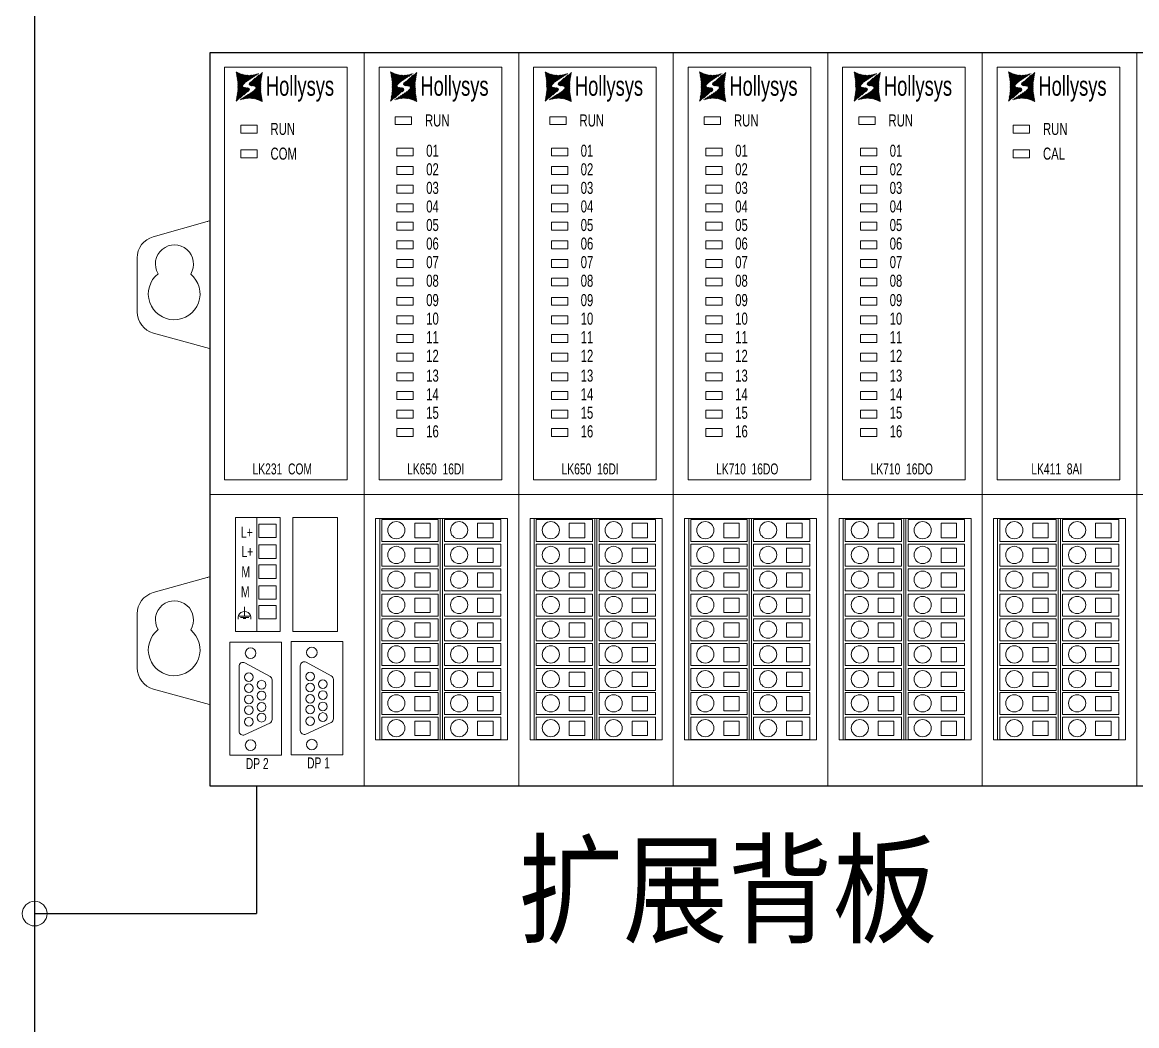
# Model space of a CAD drawing. Header units: millimetres. Extents: x 33157 to 59611, y -29750 to 1750.
# Drawn here: x 57408.5 to 57661, y 698.4 to 925.6 of the extents above; entities that cross this region are included whole.
import ezdxf

# ---------------------------------------------------------------- set-up
doc = ezdxf.new("R2010")
doc.units = ezdxf.units.MM
doc.layers.get('0').update_dxf_attribs({"lineweight": 18})
doc.layers.add('细实线', color=7, linetype='Continuous', lineweight=20)
doc.styles.add('HZ', font='arial.ttf')
doc.styles.add('STYLE1', font='')
doc.styles.get('STYLE1').set_extended_font_data('宋体')

# ---------------------------------------------------------------- blocks, each defined once
blk = doc.blocks.new('*X48')
at = {"color": 0}
for p, q in [((53697.47, 288.84), (53697.51, 288.88)), ((53697.49, 288.71), (53697.61, 288.83)), ((53697.52, 288.58), (53697.71, 288.77)), ((53697.54, 288.45), (53697.81, 288.72)), ((53697.56, 288.32), (53697.92, 288.67)), ((53697.58, 288.19), (53698.02, 288.62)), ((53697.6, 288.06), (53698.12, 288.57)), ((53697.63, 287.93), (53698.22, 288.52)), ((53697.65, 287.8), (53698.32, 288.47)), ((53697.67, 287.67), (53698.42, 288.42)), ((53697.69, 287.54), (53698.54, 288.39)), ((53697.71, 287.41), (53698.66, 288.36)), ((53697.74, 287.28), (53698.78, 288.32)), ((53697.76, 287.15), (53698.9, 288.29)), ((53697.78, 287.02), (53699.01, 288.26)), ((53697.8, 286.89), (53699.13, 288.22)), ((53697.82, 286.76), (53699.25, 288.19)), ((53697.84, 286.62), (53699.37, 288.16)), ((53697.84, 286.47), (53699.5, 288.13)), ((53697.84, 286.32), (53699.64, 288.12)), ((53697.84, 286.17), (53699.78, 288.11)), ((53697.84, 286.02), (53699.92, 288.09)), ((53697.84, 285.87), (53700.05, 288.08)), ((53697.84, 285.72), (53700.19, 288.07)), ((53697.84, 285.57), (53700.33, 288.06)), ((53697.84, 285.42), (53700.47, 288.04)), ((53697.85, 284.81), (53701.14, 288.11)), ((53697.85, 284.96), (53700.97, 288.09)), ((53697.85, 285.12), (53700.81, 288.07)), ((53697.85, 285.27), (53700.64, 288.06)), ((53699.75, 286.56), (53701.31, 288.12)), ((53700.21, 286.87), (53701.48, 288.14)), ((53700.66, 287.17), (53701.67, 288.18)), ((53701.12, 287.48), (53701.89, 288.25)), ((53701.58, 287.79), (53702.1, 288.31)), ((53702.04, 288.09), (53702.32, 288.37)), ((53702.5, 288.4), (53702.53, 288.44)), ((53697.7, 283.45), (53699.53, 285.28)), ((53697.73, 283.63), (53699.4, 285.31)), ((53697.75, 283.81), (53699.29, 285.34)), ((53697.78, 283.99), (53699.19, 285.4)), ((53697.81, 284.17), (53699.1, 285.46)), ((53697.84, 284.35), (53699.04, 285.55)), ((53697.85, 284.66), (53698.98, 285.79)), ((53697.85, 284.51), (53698.99, 285.65)), ((53697.5, 282.19), (53700.44, 285.13)), ((53697.53, 282.37), (53700.33, 285.18)), ((53697.56, 282.55), (53700.21, 285.2)), ((53697.58, 282.73), (53700.07, 285.21)), ((53697.61, 282.91), (53699.93, 285.23)), ((53697.64, 283.09), (53699.8, 285.25)), ((53697.67, 283.27), (53699.67, 285.27)), ((53698.36, 282.9), (53700.5, 285.04)), ((53699.23, 283.62), (53700.52, 284.91)), ((53700.1, 284.34), (53700.46, 284.7))]:
    blk.add_line(p, q, dxfattribs=at)
blk = doc.blocks.new('*X49')
at = {"color": 0}
for p, q in [((53700.43, 285.88), (53702.69, 288.14)), ((53700.5, 285.8), (53703.43, 288.72)), ((53700.61, 285.76), (53703.4, 288.54)), ((53700.74, 285.74), (53703.37, 288.36)), ((53700.88, 285.72), (53703.34, 288.18)), ((53701.01, 285.7), (53703.31, 288)), ((53701.15, 285.69), (53703.28, 287.82)), ((53699.81, 282.83), (53703.08, 286.1)), ((53699.98, 282.85), (53703.08, 285.95)), ((53700.15, 282.87), (53703.08, 285.8)), ((53700.32, 282.88), (53703.08, 285.65)), ((53700.41, 286.01), (53701.82, 287.42)), ((53700.44, 286.2), (53700.95, 286.7)), ((53700.48, 282.89), (53703.08, 285.5)), ((53700.62, 282.88), (53703.08, 285.35)), ((53701.28, 285.67), (53703.26, 287.64)), ((53701.42, 285.65), (53703.23, 287.46)), ((53701.54, 285.63), (53703.2, 287.28)), ((53701.66, 285.59), (53703.17, 287.1)), ((53701.75, 285.53), (53703.14, 286.92)), ((53701.83, 285.46), (53703.11, 286.74)), ((53701.9, 285.38), (53703.08, 286.56)), ((53701.94, 285.27), (53703.08, 286.4)), ((53701.95, 285.12), (53703.08, 286.25)), ((53698.64, 282.57), (53698.96, 282.89)), ((53698.86, 282.64), (53699.41, 283.19)), ((53699.07, 282.7), (53699.87, 283.5)), ((53699.29, 282.76), (53700.33, 283.81)), ((53699.47, 282.8), (53700.79, 284.11)), ((53699.64, 282.82), (53701.25, 284.42)), ((53700.75, 282.87), (53703.09, 285.2)), ((53700.89, 282.85), (53703.09, 285.05)), ((53701.03, 282.84), (53703.09, 284.9)), ((53701.17, 282.83), (53703.09, 284.74)), ((53701.31, 282.82), (53703.09, 284.59)), ((53701.45, 282.8), (53703.09, 284.44)), ((53701.58, 282.78), (53703.09, 284.29)), ((53701.69, 282.74), (53703.11, 284.16)), ((53701.81, 282.71), (53703.13, 284.03)), ((53701.93, 282.68), (53703.15, 283.9)), ((53702.05, 282.64), (53703.17, 283.77)), ((53702.17, 282.61), (53703.2, 283.64)), ((53702.29, 282.58), (53703.22, 283.51)), ((53702.4, 282.54), (53703.24, 283.38)), ((53702.52, 282.51), (53703.26, 283.25)), ((53702.62, 282.46), (53703.28, 283.12)), ((53702.72, 282.41), (53703.31, 282.99)), ((53702.82, 282.36), (53703.33, 282.86)), ((53698.43, 282.51), (53698.5, 282.58)), ((53702.93, 282.31), (53703.35, 282.73)), ((53703.03, 282.26), (53703.37, 282.6)), ((53703.13, 282.21), (53703.39, 282.47)), ((53703.23, 282.16), (53703.42, 282.34)), ((53703.33, 282.1), (53703.44, 282.21)), ((53703.43, 282.05), (53703.46, 282.08))]:
    blk.add_line(p, q, dxfattribs=at)
blk = doc.blocks.new('LK231')
at = {"layer": '细实线'}
for points in [[(53691.51, 293.13), (53691.51, 193.13), (53726.51, 193.13), (53726.51, 293.13)], [(53694.88, 289.9), (53694.88, 196.46), (53722.68, 196.46), (53722.68, 289.9)], [(53698.55, 276.78), (53698.55, 274.98), (53702.23, 274.98), (53702.23, 276.78)], [(53698.55, 271.18), (53698.55, 269.38), (53702.23, 269.38), (53702.23, 271.18)]]:
    blk.add_lwpolyline(points, close=True, dxfattribs=at)
at = {"color": 0}
for name in ['*X48', '*X49']:
    blk.add_blockref(name, (0, 0), dxfattribs=at)
at = {"color": 7, "linetype": 'Continuous', "style": 'HZ', "width": 0.67}
for s, height, p in [('Hollysys', 4.432, (53704.24, 283.44)), ('RUN', 2.737, (53705.28, 274.56)), ('COM', 2.737, (53705.28, 268.96))]:
    blk.add_text(s, height=height, dxfattribs=at).set_placement(p)
at = {"color": 7, "linetype": 'Continuous', "insert": (53701.22, 197.65), "char_height": 2.4883, "width": 19.6744, "attachment_point": 7, "style": 'HZ'}
blk.add_mtext('{\\W0.67;LK231  COM}', dxfattribs=at)
blk = doc.blocks.new('*X63')
at = {"color": 0}
for p, q in [((53844.97, 1288.84), (53845.01, 1288.88)), ((53844.99, 1288.71), (53845.11, 1288.83)), ((53845.02, 1288.58), (53845.21, 1288.77)), ((53845.04, 1288.45), (53845.31, 1288.72)), ((53845.06, 1288.32), (53845.42, 1288.67)), ((53845.08, 1288.19), (53845.52, 1288.62)), ((53845.1, 1288.06), (53845.62, 1288.57)), ((53845.13, 1287.93), (53845.72, 1288.52)), ((53845.15, 1287.8), (53845.82, 1288.47)), ((53845.17, 1287.67), (53845.92, 1288.42)), ((53845.19, 1287.54), (53846.04, 1288.39)), ((53845.21, 1287.41), (53846.16, 1288.36)), ((53845.24, 1287.28), (53846.28, 1288.32)), ((53845.26, 1287.15), (53846.4, 1288.29)), ((53845.28, 1287.02), (53846.51, 1288.26)), ((53845.3, 1286.89), (53846.63, 1288.22)), ((53845.32, 1286.76), (53846.75, 1288.19)), ((53845.34, 1286.62), (53846.87, 1288.15)), ((53845.34, 1286.47), (53847, 1288.13)), ((53845.34, 1286.32), (53847.14, 1288.12)), ((53845.34, 1286.17), (53847.28, 1288.11)), ((53845.34, 1286.02), (53847.42, 1288.09)), ((53845.34, 1285.87), (53847.55, 1288.08)), ((53845.34, 1285.72), (53847.69, 1288.07)), ((53845.34, 1285.57), (53847.83, 1288.06)), ((53845.34, 1285.42), (53847.97, 1288.04)), ((53845.35, 1284.81), (53848.64, 1288.11)), ((53845.35, 1284.96), (53848.47, 1288.09)), ((53845.35, 1285.12), (53848.31, 1288.07)), ((53845.35, 1285.27), (53848.14, 1288.06)), ((53847.25, 1286.56), (53848.81, 1288.12)), ((53847.71, 1286.87), (53848.98, 1288.14)), ((53848.16, 1287.17), (53849.17, 1288.18)), ((53848.62, 1287.48), (53849.39, 1288.25)), ((53849.08, 1287.79), (53849.6, 1288.31)), ((53849.54, 1288.09), (53849.82, 1288.37)), ((53850, 1288.4), (53850.03, 1288.44)), ((53845, 1282.19), (53847.94, 1285.13)), ((53845.03, 1282.37), (53847.83, 1285.18)), ((53845.06, 1282.55), (53847.71, 1285.2)), ((53845.08, 1282.73), (53847.57, 1285.21)), ((53845.11, 1282.91), (53847.43, 1285.23)), ((53845.14, 1283.09), (53847.3, 1285.25)), ((53845.17, 1283.27), (53847.17, 1285.27)), ((53845.2, 1283.45), (53847.03, 1285.28)), ((53845.23, 1283.63), (53846.9, 1285.31)), ((53845.25, 1283.81), (53846.79, 1285.34)), ((53845.28, 1283.99), (53846.69, 1285.4)), ((53845.31, 1284.17), (53846.6, 1285.46)), ((53845.34, 1284.35), (53846.54, 1285.55)), ((53845.35, 1284.66), (53846.48, 1285.79)), ((53845.35, 1284.51), (53846.49, 1285.65)), ((53845.86, 1282.9), (53848, 1285.04)), ((53846.73, 1283.62), (53848.02, 1284.91)), ((53847.6, 1284.34), (53847.96, 1284.7))]:
    blk.add_line(p, q, dxfattribs=at)
blk = doc.blocks.new('*X64')
at = {"color": 0}
for p, q in [((53847.93, 1285.88), (53850.19, 1288.14)), ((53848, 1285.8), (53850.93, 1288.72)), ((53848.11, 1285.76), (53850.9, 1288.54)), ((53848.24, 1285.74), (53850.87, 1288.36)), ((53848.38, 1285.72), (53850.84, 1288.18)), ((53848.51, 1285.7), (53850.81, 1288)), ((53848.65, 1285.69), (53850.78, 1287.82)), ((53848.78, 1285.67), (53850.76, 1287.64)), ((53847.31, 1282.83), (53850.58, 1286.1)), ((53847.48, 1282.85), (53850.58, 1285.95)), ((53847.65, 1282.87), (53850.58, 1285.8)), ((53847.82, 1282.88), (53850.58, 1285.65)), ((53847.91, 1286.01), (53849.32, 1287.42)), ((53847.94, 1286.2), (53848.45, 1286.7)), ((53847.98, 1282.89), (53850.58, 1285.5)), ((53848.12, 1282.88), (53850.58, 1285.35)), ((53848.25, 1282.87), (53850.59, 1285.2)), ((53848.39, 1282.85), (53850.59, 1285.05)), ((53848.92, 1285.65), (53850.73, 1287.46)), ((53849.04, 1285.63), (53850.7, 1287.28)), ((53849.16, 1285.59), (53850.67, 1287.1)), ((53849.25, 1285.53), (53850.64, 1286.92)), ((53849.33, 1285.46), (53850.61, 1286.74)), ((53849.4, 1285.38), (53850.58, 1286.56)), ((53849.44, 1285.27), (53850.58, 1286.4)), ((53849.45, 1285.12), (53850.58, 1286.25)), ((53845.93, 1282.51), (53846, 1282.58)), ((53846.14, 1282.57), (53846.46, 1282.89)), ((53846.36, 1282.64), (53846.91, 1283.19)), ((53846.57, 1282.7), (53847.37, 1283.5)), ((53846.79, 1282.76), (53847.83, 1283.81)), ((53846.97, 1282.8), (53848.29, 1284.11)), ((53847.14, 1282.82), (53848.75, 1284.42)), ((53848.53, 1282.84), (53850.59, 1284.9)), ((53848.67, 1282.83), (53850.59, 1284.74)), ((53848.81, 1282.82), (53850.59, 1284.59)), ((53848.95, 1282.8), (53850.59, 1284.44)), ((53849.08, 1282.78), (53850.59, 1284.29)), ((53849.19, 1282.74), (53850.61, 1284.16)), ((53849.31, 1282.71), (53850.63, 1284.03)), ((53849.43, 1282.68), (53850.65, 1283.9)), ((53849.55, 1282.64), (53850.67, 1283.77)), ((53849.67, 1282.61), (53850.7, 1283.64)), ((53849.79, 1282.58), (53850.72, 1283.51)), ((53849.9, 1282.54), (53850.74, 1283.38)), ((53850.02, 1282.51), (53850.76, 1283.25)), ((53850.12, 1282.46), (53850.78, 1283.12)), ((53850.22, 1282.41), (53850.81, 1282.99)), ((53850.32, 1282.36), (53850.83, 1282.86)), ((53850.43, 1282.31), (53850.85, 1282.73)), ((53850.53, 1282.26), (53850.87, 1282.6)), ((53850.63, 1282.21), (53850.89, 1282.47)), ((53850.73, 1282.16), (53850.92, 1282.34)), ((53850.83, 1282.1), (53850.94, 1282.21)), ((53850.93, 1282.05), (53850.96, 1282.08))]:
    blk.add_line(p, q, dxfattribs=at)
blk = doc.blocks.new('LK650')
at = {"layer": '细实线'}
for points in [[(53839.01, 1293.13), (53839.01, 1193.13), (53874.01, 1193.13), (53874.01, 1293.13)], [(53842.38, 1289.9), (53842.38, 1196.45), (53870.18, 1196.45), (53870.18, 1289.9)], [(53846.05, 1278.7), (53846.05, 1276.9), (53849.73, 1276.9), (53849.73, 1278.7)], [(53846.42, 1271.6), (53846.42, 1269.8), (53850.1, 1269.8), (53850.1, 1271.6)], [(53846.42, 1267.39), (53846.42, 1265.59), (53850.1, 1265.59), (53850.1, 1267.39)], [(53846.42, 1263.19), (53846.42, 1261.39), (53850.1, 1261.39), (53850.1, 1263.19)], [(53846.42, 1258.98), (53846.42, 1257.18), (53850.1, 1257.18), (53850.1, 1258.98)], [(53846.42, 1254.78), (53846.42, 1252.97), (53850.1, 1252.97), (53850.1, 1254.78)], [(53846.42, 1250.57), (53846.42, 1248.77), (53850.1, 1248.77), (53850.1, 1250.57)], [(53846.42, 1246.37), (53846.42, 1244.56), (53850.1, 1244.56), (53850.1, 1246.37)], [(53846.42, 1242.16), (53846.42, 1240.36), (53850.1, 1240.36), (53850.1, 1242.16)], [(53846.42, 1237.78), (53846.42, 1235.98), (53850.1, 1235.98), (53850.1, 1237.78)], [(53846.42, 1233.57), (53846.42, 1231.77), (53850.1, 1231.77), (53850.1, 1233.57)], [(53846.42, 1229.37), (53846.42, 1227.57), (53850.1, 1227.57), (53850.1, 1229.37)], [(53846.42, 1225.16), (53846.42, 1223.36), (53850.1, 1223.36), (53850.1, 1225.16)], [(53846.42, 1220.67), (53846.42, 1218.87), (53850.1, 1218.87), (53850.1, 1220.67)], [(53846.42, 1216.46), (53846.42, 1214.66), (53850.1, 1214.66), (53850.1, 1216.46)], [(53846.42, 1212.26), (53846.42, 1210.46), (53850.1, 1210.46), (53850.1, 1212.26)], [(53846.42, 1208.05), (53846.42, 1206.25), (53850.1, 1206.25), (53850.1, 1208.05)]]:
    blk.add_lwpolyline(points, close=True, dxfattribs=at)
at = {"color": 0}
for name in ['*X63', '*X64']:
    blk.add_blockref(name, (0, 0), dxfattribs=at)
at = {"color": 7, "linetype": 'Continuous', "style": 'HZ', "width": 0.67}
for s, height, p in [('Hollysys', 4.432, (53851.74, 1283.44)), ('RUN', 2.737, (53852.78, 1276.48)), ('01', 2.737, (53853.05, 1269.62)), ('02', 2.737, (53853.05, 1265.41)), ('03', 2.737, (53853.05, 1261.21)), ('04', 2.737, (53853.05, 1257)), ('05', 2.737, (53853.05, 1252.8)), ('06', 2.737, (53853.05, 1248.59)), ('07', 2.737, (53853.05, 1244.39)), ('08', 2.737, (53853.05, 1240.18)), ('09', 2.737, (53853.05, 1235.8)), ('10', 2.737, (53853.05, 1231.59)), ('11', 2.737, (53853.05, 1227.39)), ('12', 2.737, (53853.05, 1223.18)), ('13', 2.737, (53853.05, 1218.69)), ('14', 2.737, (53853.05, 1214.48)), ('15', 2.737, (53853.05, 1210.28)), ('16', 2.737, (53853.05, 1206.07))]:
    blk.add_text(s, height=height, dxfattribs=at).set_placement(p)
at = {"color": 7, "linetype": 'Continuous', "insert": (53848.72, 1197.65), "char_height": 2.4883, "width": 18.851, "attachment_point": 7, "style": 'HZ'}
blk.add_mtext('{\\W0.67;LK650  16DI}', dxfattribs=at)
blk = doc.blocks.new('*X33')
at = {"color": 0}
for p, q in [((53844.97, 888.84), (53845.01, 888.88)), ((53844.99, 888.71), (53845.11, 888.83)), ((53845.02, 888.58), (53845.21, 888.77)), ((53845.04, 888.45), (53845.31, 888.72)), ((53845.06, 888.32), (53845.42, 888.67)), ((53845.08, 888.19), (53845.52, 888.62)), ((53845.1, 888.06), (53845.62, 888.57)), ((53845.13, 887.93), (53845.72, 888.52)), ((53845.15, 887.8), (53845.82, 888.47)), ((53845.17, 887.67), (53845.92, 888.42)), ((53845.19, 887.54), (53846.04, 888.39)), ((53845.21, 887.41), (53846.16, 888.36)), ((53845.24, 887.28), (53846.28, 888.32)), ((53845.26, 887.15), (53846.4, 888.29)), ((53845.28, 887.02), (53846.51, 888.26)), ((53845.3, 886.89), (53846.63, 888.22)), ((53845.32, 886.76), (53846.75, 888.19)), ((53845.34, 886.62), (53846.87, 888.16)), ((53845.34, 886.47), (53847, 888.13)), ((53845.34, 886.32), (53847.14, 888.12)), ((53845.34, 886.17), (53847.28, 888.11)), ((53845.34, 886.02), (53847.42, 888.09)), ((53845.34, 885.87), (53847.55, 888.08)), ((53845.34, 885.72), (53847.69, 888.07)), ((53845.34, 885.57), (53847.83, 888.06)), ((53845.34, 885.42), (53847.97, 888.04)), ((53845.35, 884.81), (53848.64, 888.11)), ((53845.35, 884.96), (53848.47, 888.09)), ((53845.35, 885.12), (53848.31, 888.07)), ((53845.35, 885.27), (53848.14, 888.06)), ((53847.25, 886.56), (53848.81, 888.12)), ((53847.71, 886.87), (53848.98, 888.14)), ((53848.16, 887.17), (53849.17, 888.18)), ((53848.62, 887.48), (53849.39, 888.25)), ((53849.08, 887.79), (53849.6, 888.31)), ((53849.54, 888.09), (53849.82, 888.37)), ((53850, 888.4), (53850.03, 888.44)), ((53845, 882.19), (53847.94, 885.13)), ((53845.03, 882.37), (53847.83, 885.18)), ((53845.06, 882.55), (53847.71, 885.2)), ((53845.08, 882.73), (53847.57, 885.21)), ((53845.11, 882.91), (53847.43, 885.23)), ((53845.14, 883.09), (53847.3, 885.25)), ((53845.17, 883.27), (53847.17, 885.27)), ((53845.2, 883.45), (53847.03, 885.28)), ((53845.23, 883.63), (53846.9, 885.31)), ((53845.25, 883.81), (53846.79, 885.34)), ((53845.28, 883.99), (53846.69, 885.4)), ((53845.31, 884.17), (53846.6, 885.46)), ((53845.34, 884.35), (53846.54, 885.55)), ((53845.35, 884.66), (53846.48, 885.79)), ((53845.35, 884.51), (53846.49, 885.65)), ((53845.86, 882.9), (53848, 885.04)), ((53846.73, 883.62), (53848.02, 884.91)), ((53847.6, 884.34), (53847.96, 884.7))]:
    blk.add_line(p, q, dxfattribs=at)
blk = doc.blocks.new('*X34')
at = {"color": 0}
for p, q in [((53848, 885.8), (53850.93, 888.72)), ((53847.91, 886.01), (53849.32, 887.42)), ((53847.93, 885.88), (53850.19, 888.14)), ((53847.94, 886.2), (53848.45, 886.7)), ((53848.11, 885.76), (53850.9, 888.54)), ((53848.24, 885.74), (53850.87, 888.36)), ((53848.38, 885.72), (53850.84, 888.18)), ((53848.51, 885.7), (53850.81, 888)), ((53848.65, 885.69), (53850.78, 887.82)), ((53848.78, 885.67), (53850.76, 887.64)), ((53848.92, 885.65), (53850.73, 887.46)), ((53849.04, 885.63), (53850.7, 887.28)), ((53849.16, 885.59), (53850.67, 887.1)), ((53849.25, 885.53), (53850.64, 886.92)), ((53849.33, 885.46), (53850.61, 886.74)), ((53849.4, 885.38), (53850.58, 886.56)), ((53849.44, 885.27), (53850.58, 886.4)), ((53849.45, 885.12), (53850.58, 886.25)), ((53846.79, 882.76), (53847.83, 883.81)), ((53846.97, 882.8), (53848.29, 884.11)), ((53847.14, 882.82), (53848.75, 884.42)), ((53847.31, 882.83), (53850.58, 886.1)), ((53847.48, 882.85), (53850.58, 885.95)), ((53847.65, 882.87), (53850.58, 885.8)), ((53847.82, 882.88), (53850.58, 885.65)), ((53847.98, 882.89), (53850.58, 885.5)), ((53848.12, 882.88), (53850.58, 885.35)), ((53848.25, 882.87), (53850.59, 885.2)), ((53848.39, 882.85), (53850.59, 885.05)), ((53848.53, 882.84), (53850.59, 884.9)), ((53848.67, 882.83), (53850.59, 884.74)), ((53848.81, 882.82), (53850.59, 884.59)), ((53848.95, 882.8), (53850.59, 884.44)), ((53849.08, 882.78), (53850.59, 884.29)), ((53849.19, 882.74), (53850.61, 884.16)), ((53849.31, 882.71), (53850.63, 884.03)), ((53849.43, 882.68), (53850.65, 883.9)), ((53849.55, 882.64), (53850.67, 883.77)), ((53849.67, 882.61), (53850.7, 883.64)), ((53845.93, 882.51), (53846, 882.58)), ((53846.14, 882.57), (53846.46, 882.89)), ((53846.36, 882.64), (53846.91, 883.19)), ((53846.57, 882.7), (53847.37, 883.5)), ((53849.79, 882.58), (53850.72, 883.51)), ((53849.9, 882.54), (53850.74, 883.38)), ((53850.02, 882.51), (53850.76, 883.25)), ((53850.12, 882.46), (53850.78, 883.12)), ((53850.22, 882.41), (53850.81, 882.99)), ((53850.32, 882.36), (53850.83, 882.86)), ((53850.43, 882.31), (53850.85, 882.73)), ((53850.53, 882.26), (53850.87, 882.6)), ((53850.63, 882.21), (53850.89, 882.47)), ((53850.73, 882.16), (53850.92, 882.34)), ((53850.83, 882.1), (53850.94, 882.21)), ((53850.93, 882.05), (53850.96, 882.08))]:
    blk.add_line(p, q, dxfattribs=at)
blk = doc.blocks.new('LK411')
at = {"layer": '细实线'}
for points in [[(53839.01, 893.13), (53839.01, 793.13), (53874.01, 793.13), (53874.01, 893.13)], [(53842.38, 889.9), (53842.38, 796.45), (53870.18, 796.45), (53870.18, 889.9)], [(53846.05, 876.78), (53846.05, 874.98), (53849.73, 874.98), (53849.73, 876.78)], [(53846.05, 871.18), (53846.05, 869.38), (53849.73, 869.38), (53849.73, 871.18)]]:
    blk.add_lwpolyline(points, close=True, dxfattribs=at)
at = {"color": 0}
for name in ['*X33', '*X34']:
    blk.add_blockref(name, (0, 0), dxfattribs=at)
at = {"color": 7, "linetype": 'Continuous', "style": 'HZ', "width": 0.67}
for s, height, p in [('Hollysys', 4.432, (53851.74, 883.44)), ('RUN', 2.737, (53852.78, 874.55)), ('CAL', 2.737, (53852.78, 868.96))]:
    blk.add_text(s, height=height, dxfattribs=at).set_placement(p)
at = {"color": 7, "linetype": 'Continuous', "insert": (53850.14, 797.65), "char_height": 2.4883, "width": 16.72, "attachment_point": 7, "style": 'HZ'}
blk.add_mtext('{\\W0.67;LK411  8AI}', dxfattribs=at)
blk = doc.blocks.new('*X24')
at = {"color": 0}
for p, q in [((53700.43, 1085.88), (53702.69, 1088.14)), ((53700.5, 1085.8), (53703.43, 1088.72)), ((53700.61, 1085.76), (53703.4, 1088.54)), ((53700.74, 1085.74), (53703.37, 1088.36)), ((53700.88, 1085.72), (53703.34, 1088.18)), ((53699.81, 1082.83), (53703.08, 1086.1)), ((53699.98, 1082.85), (53703.08, 1085.95)), ((53700.15, 1082.87), (53703.08, 1085.8)), ((53700.32, 1082.88), (53703.08, 1085.65)), ((53700.41, 1086.01), (53701.82, 1087.42)), ((53700.44, 1086.2), (53700.95, 1086.7)), ((53701.01, 1085.7), (53703.31, 1088)), ((53701.15, 1085.69), (53703.28, 1087.82)), ((53701.28, 1085.67), (53703.26, 1087.64)), ((53701.42, 1085.65), (53703.23, 1087.46)), ((53701.54, 1085.63), (53703.2, 1087.28)), ((53701.66, 1085.59), (53703.17, 1087.1)), ((53701.75, 1085.53), (53703.14, 1086.92)), ((53701.83, 1085.46), (53703.11, 1086.74)), ((53701.9, 1085.38), (53703.08, 1086.56)), ((53701.94, 1085.27), (53703.08, 1086.4)), ((53701.95, 1085.12), (53703.08, 1086.25)), ((53698.86, 1082.64), (53699.41, 1083.19)), ((53699.07, 1082.7), (53699.87, 1083.5)), ((53699.29, 1082.76), (53700.33, 1083.81)), ((53699.47, 1082.8), (53700.79, 1084.11)), ((53699.64, 1082.82), (53701.25, 1084.42)), ((53700.48, 1082.89), (53703.08, 1085.5)), ((53700.62, 1082.88), (53703.08, 1085.35)), ((53700.75, 1082.87), (53703.09, 1085.2)), ((53700.89, 1082.85), (53703.09, 1085.05)), ((53701.03, 1082.84), (53703.09, 1084.9)), ((53701.17, 1082.83), (53703.09, 1084.74)), ((53701.31, 1082.82), (53703.09, 1084.59)), ((53701.45, 1082.8), (53703.09, 1084.44)), ((53701.58, 1082.78), (53703.09, 1084.29)), ((53701.69, 1082.74), (53703.11, 1084.16)), ((53701.81, 1082.71), (53703.13, 1084.03)), ((53701.93, 1082.68), (53703.15, 1083.9)), ((53702.05, 1082.64), (53703.17, 1083.77)), ((53702.17, 1082.61), (53703.2, 1083.64)), ((53702.29, 1082.58), (53703.22, 1083.51)), ((53702.4, 1082.54), (53703.24, 1083.38)), ((53702.52, 1082.51), (53703.26, 1083.25)), ((53702.62, 1082.46), (53703.28, 1083.12)), ((53698.43, 1082.51), (53698.5, 1082.58)), ((53698.64, 1082.57), (53698.96, 1082.89)), ((53702.72, 1082.41), (53703.31, 1082.99)), ((53702.82, 1082.36), (53703.33, 1082.86)), ((53702.93, 1082.31), (53703.35, 1082.73)), ((53703.03, 1082.26), (53703.37, 1082.6)), ((53703.13, 1082.21), (53703.39, 1082.47)), ((53703.23, 1082.16), (53703.42, 1082.34)), ((53703.33, 1082.1), (53703.44, 1082.21)), ((53703.43, 1082.05), (53703.46, 1082.08))]:
    blk.add_line(p, q, dxfattribs=at)
blk = doc.blocks.new('*X25')
at = {"color": 0}
for p, q in [((53697.47, 1088.84), (53697.51, 1088.88)), ((53697.49, 1088.71), (53697.61, 1088.83)), ((53697.52, 1088.58), (53697.71, 1088.77)), ((53697.54, 1088.45), (53697.81, 1088.72)), ((53697.56, 1088.32), (53697.92, 1088.67)), ((53697.58, 1088.19), (53698.02, 1088.62)), ((53697.6, 1088.06), (53698.12, 1088.57)), ((53697.63, 1087.93), (53698.22, 1088.52)), ((53697.65, 1087.8), (53698.32, 1088.47)), ((53697.67, 1087.67), (53698.42, 1088.42)), ((53697.69, 1087.54), (53698.54, 1088.39)), ((53697.71, 1087.41), (53698.66, 1088.36)), ((53697.74, 1087.28), (53698.78, 1088.32)), ((53697.76, 1087.15), (53698.9, 1088.29)), ((53697.78, 1087.02), (53699.01, 1088.26)), ((53697.8, 1086.89), (53699.13, 1088.22)), ((53697.82, 1086.76), (53699.25, 1088.19)), ((53697.84, 1086.62), (53699.37, 1088.15)), ((53697.84, 1086.47), (53699.5, 1088.13)), ((53697.84, 1086.32), (53699.64, 1088.12)), ((53699.75, 1086.56), (53701.31, 1088.12)), ((53700.21, 1086.87), (53701.48, 1088.14)), ((53700.66, 1087.17), (53701.67, 1088.18)), ((53701.12, 1087.48), (53701.89, 1088.25)), ((53701.58, 1087.79), (53702.1, 1088.31)), ((53702.04, 1088.09), (53702.32, 1088.37)), ((53702.5, 1088.4), (53702.53, 1088.44)), ((53697.84, 1086.17), (53699.78, 1088.11)), ((53697.84, 1086.02), (53699.92, 1088.09)), ((53697.84, 1085.87), (53700.05, 1088.08)), ((53697.84, 1085.72), (53700.19, 1088.07)), ((53697.84, 1085.57), (53700.33, 1088.06)), ((53697.84, 1085.42), (53700.47, 1088.04)), ((53697.85, 1084.81), (53701.14, 1088.11)), ((53697.85, 1084.96), (53700.97, 1088.09)), ((53697.85, 1085.12), (53700.81, 1088.07)), ((53697.85, 1085.27), (53700.64, 1088.06)), ((53697.85, 1084.66), (53698.98, 1085.79)), ((53697.85, 1084.51), (53698.99, 1085.65)), ((53697.5, 1082.19), (53700.44, 1085.13)), ((53697.53, 1082.37), (53700.33, 1085.18)), ((53697.56, 1082.55), (53700.21, 1085.2)), ((53697.58, 1082.73), (53700.07, 1085.21)), ((53697.61, 1082.91), (53699.93, 1085.23)), ((53697.64, 1083.09), (53699.8, 1085.25)), ((53697.67, 1083.27), (53699.67, 1085.27)), ((53697.7, 1083.45), (53699.53, 1085.28)), ((53697.73, 1083.63), (53699.4, 1085.31)), ((53697.75, 1083.81), (53699.29, 1085.34)), ((53697.78, 1083.99), (53699.19, 1085.4)), ((53697.81, 1084.17), (53699.1, 1085.46)), ((53697.84, 1084.35), (53699.04, 1085.55)), ((53698.36, 1082.9), (53700.5, 1085.04)), ((53699.23, 1083.62), (53700.52, 1084.91)), ((53700.1, 1084.34), (53700.46, 1084.7))]:
    blk.add_line(p, q, dxfattribs=at)
blk = doc.blocks.new('lk710')
at = {"layer": '细实线'}
for points in [[(53691.51, 1093.13), (53691.51, 993.13), (53726.51, 993.13), (53726.51, 1093.13)], [(53694.88, 1089.9), (53694.88, 996.45), (53722.68, 996.45), (53722.68, 1089.9)], [(53698.55, 1078.7), (53698.55, 1076.9), (53702.23, 1076.9), (53702.23, 1078.7)], [(53698.92, 1071.6), (53698.92, 1069.8), (53702.6, 1069.8), (53702.6, 1071.6)], [(53698.92, 1067.39), (53698.92, 1065.59), (53702.6, 1065.59), (53702.6, 1067.39)], [(53698.92, 1063.19), (53698.92, 1061.39), (53702.6, 1061.39), (53702.6, 1063.19)], [(53698.92, 1058.98), (53698.92, 1057.18), (53702.6, 1057.18), (53702.6, 1058.98)], [(53698.92, 1054.78), (53698.92, 1052.97), (53702.6, 1052.97), (53702.6, 1054.78)], [(53698.92, 1050.57), (53698.92, 1048.77), (53702.6, 1048.77), (53702.6, 1050.57)], [(53698.92, 1046.37), (53698.92, 1044.56), (53702.6, 1044.56), (53702.6, 1046.37)], [(53698.92, 1042.16), (53698.92, 1040.36), (53702.6, 1040.36), (53702.6, 1042.16)], [(53698.92, 1037.78), (53698.92, 1035.98), (53702.6, 1035.98), (53702.6, 1037.78)], [(53698.92, 1033.57), (53698.92, 1031.77), (53702.6, 1031.77), (53702.6, 1033.57)], [(53698.92, 1029.37), (53698.92, 1027.57), (53702.6, 1027.57), (53702.6, 1029.37)], [(53698.92, 1025.16), (53698.92, 1023.36), (53702.6, 1023.36), (53702.6, 1025.16)], [(53698.92, 1020.67), (53698.92, 1018.87), (53702.6, 1018.87), (53702.6, 1020.67)], [(53698.92, 1016.46), (53698.92, 1014.66), (53702.6, 1014.66), (53702.6, 1016.46)], [(53698.92, 1012.26), (53698.92, 1010.46), (53702.6, 1010.46), (53702.6, 1012.26)], [(53698.92, 1008.05), (53698.92, 1006.25), (53702.6, 1006.25), (53702.6, 1008.05)]]:
    blk.add_lwpolyline(points, close=True, dxfattribs=at)
at = {"color": 0}
for name in ['*X25', '*X24']:
    blk.add_blockref(name, (0, 0), dxfattribs=at)
at = {"color": 7, "linetype": 'Continuous', "style": 'HZ', "width": 0.67}
for s, height, p in [('Hollysys', 4.432, (53704.24, 1083.44)), ('RUN', 2.737, (53705.28, 1076.48)), ('01', 2.737, (53705.55, 1069.62)), ('02', 2.737, (53705.55, 1065.41)), ('03', 2.737, (53705.55, 1061.21)), ('04', 2.737, (53705.55, 1057)), ('05', 2.737, (53705.55, 1052.8)), ('06', 2.737, (53705.55, 1048.59)), ('07', 2.737, (53705.55, 1044.39)), ('08', 2.737, (53705.55, 1040.18)), ('09', 2.737, (53705.55, 1035.8)), ('10', 2.737, (53705.55, 1031.59)), ('11', 2.737, (53705.55, 1027.39)), ('12', 2.737, (53705.55, 1023.18)), ('13', 2.737, (53705.55, 1018.69)), ('14', 2.737, (53705.55, 1014.48)), ('15', 2.737, (53705.55, 1010.28)), ('16', 2.737, (53705.55, 1006.07))]:
    blk.add_text(s, height=height, dxfattribs=at).set_placement(p)
at = {"color": 7, "linetype": 'Continuous', "insert": (53701.22, 997.65), "char_height": 2.4883, "width": 20.7552, "attachment_point": 7, "style": 'HZ'}
blk.add_mtext('{\\W0.67;LK710  16DO}', dxfattribs=at)

msp = doc.modelspace()

# ---------------------------------------------------------------- linework, layer by layer
for p, q in [((57485.97, 918.64), (57485.97, 752.64)), ((57520.97, 918.64), (57520.97, 752.64)), ((57555.97, 918.64), (57555.97, 752.64)), ((57555.97, 918.64), (57555.97, 752.64)), ((57555.97, 918.64), (57555.97, 752.64)), ((57590.97, 918.64), (57590.97, 752.64)), ((57625.97, 918.64), (57625.97, 752.64)), ((57625.97, 918.64), (57625.97, 752.64)), ((57660.97, 918.64), (57660.97, 752.64)), ((57438.18, 877.03), (57450.92, 880.61)), ((57450.53, 880.46), (57450.37, 880.46)), ((57434.53, 872.21), (57434.53, 860.01)), ((57438.22, 855.19), (57450.92, 851.72)), ((57450.97, 818.64), (57835.97, 818.64)), ((57461.61, 813.43), (57461.61, 787.62)), ((57489.47, 813.23), (57489.47, 763.09)), ((57489.47, 813.23), (57503.21, 813.23)), ((57503.21, 813.23), (57516.96, 813.23)), ((57503.21, 813.23), (57503.21, 763.09)), ((57503.7, 813.23), (57503.7, 763.09)), ((57524.47, 813.23), (57538.21, 813.23)), ((57524.47, 813.23), (57524.47, 763.09)), ((57538.21, 813.23), (57538.21, 763.09)), ((57538.21, 813.23), (57551.96, 813.23)), ((57538.7, 813.23), (57538.7, 763.09)), ((57559.47, 813.23), (57573.21, 813.23)), ((57559.47, 813.23), (57559.47, 763.09)), ((57573.21, 813.23), (57573.21, 763.09)), ((57573.21, 813.23), (57586.96, 813.23)), ((57573.7, 813.23), (57573.7, 763.09)), ((57594.47, 813.23), (57594.47, 763.09)), ((57594.47, 813.23), (57608.21, 813.23)), ((57608.21, 813.23), (57621.96, 813.23)), ((57608.21, 813.23), (57608.21, 763.09)), ((57608.7, 813.23), (57608.7, 763.09)), ((57629.47, 813.23), (57629.47, 763.09)), ((57629.47, 813.23), (57643.21, 813.23)), ((57643.21, 813.23), (57656.96, 813.23)), ((57643.21, 813.23), (57643.21, 763.09)), ((57643.7, 813.23), (57643.7, 763.09)), ((57438.18, 796.42), (57450.92, 800.01)), ((57450.53, 799.86), (57450.37, 799.86)), ((57458.85, 791.12), (57458.85, 793.18)), ((57434.53, 791.61), (57434.53, 779.41)), ((57457.67, 791.12), (57460.05, 791.12)), ((57457.94, 790.82), (57459.86, 790.82)), ((57458.54, 790.54), (57459.18, 790.54)), ((57458.93, 780.53), (57464.63, 777.44)), ((57472.82, 780.66), (57478.51, 777.57)), ((57457.61, 779.74), (57457.61, 765.06)), ((57471.49, 779.87), (57471.49, 765.19)), ((57465.09, 767.7), (57465.09, 776.65)), ((57478.98, 767.84), (57478.98, 776.78)), ((57438.22, 774.59), (57450.92, 771.12)), ((57458.88, 764.24), (57464.58, 766.89)), ((57472.77, 764.38), (57478.46, 767.03)), ((57450.97, 752.64), (57488.97, 752.64))]:
    msp.add_line(p, q)
at = {"lineweight": 30}
msp.add_lwpolyline([(57835.97, 918.64), (57450.97, 918.64), (57450.97, 752.64), (57835.97, 752.64)], dxfattribs=at)
for points in [[(57456.84, 813.43), (57456.84, 787.62), (57466.91, 787.62), (57466.91, 813.43)], [(57469.82, 813.43), (57469.82, 787.62), (57479.88, 787.62), (57479.88, 813.43)], [(57488.56, 813.23), (57488.56, 763.09), (57518.44, 763.09), (57518.44, 813.23)], [(57489.95, 813.02), (57489.95, 808.02), (57502.7, 808.02), (57502.7, 813.02)], [(57504.18, 813.02), (57504.18, 808.02), (57516.93, 808.02), (57516.93, 813.02)], [(57523.56, 813.23), (57523.56, 763.09), (57553.44, 763.09), (57553.44, 813.23)], [(57524.95, 813.02), (57524.95, 808.02), (57537.7, 808.02), (57537.7, 813.02)], [(57539.18, 813.02), (57539.18, 808.02), (57551.93, 808.02), (57551.93, 813.02)], [(57558.56, 813.23), (57558.56, 763.09), (57588.44, 763.09), (57588.44, 813.23)], [(57559.95, 813.02), (57559.95, 808.02), (57572.7, 808.02), (57572.7, 813.02)], [(57574.18, 813.02), (57574.18, 808.02), (57586.93, 808.02), (57586.93, 813.02)], [(57593.56, 813.23), (57593.56, 763.09), (57623.44, 763.09), (57623.44, 813.23)], [(57594.95, 813.02), (57594.95, 808.02), (57607.7, 808.02), (57607.7, 813.02)], [(57609.18, 813.02), (57609.18, 808.02), (57621.93, 808.02), (57621.93, 813.02)], [(57628.56, 813.23), (57628.56, 763.09), (57658.44, 763.09), (57658.44, 813.23)], [(57629.95, 813.02), (57629.95, 808.02), (57642.7, 808.02), (57642.7, 813.02)], [(57644.18, 813.02), (57644.18, 808.02), (57656.93, 808.02), (57656.93, 813.02)], [(57462.12, 811.96), (57462.12, 808.88), (57466.05, 808.88), (57466.05, 811.96)], [(57497.43, 812.12), (57497.43, 808.87), (57500.94, 808.87), (57500.94, 812.12)], [(57511.66, 812.12), (57511.66, 808.87), (57515.17, 808.87), (57515.17, 812.12)], [(57532.43, 812.12), (57532.43, 808.87), (57535.94, 808.87), (57535.94, 812.12)], [(57546.66, 812.12), (57546.66, 808.87), (57550.17, 808.87), (57550.17, 812.12)], [(57567.43, 812.12), (57567.43, 808.87), (57570.94, 808.87), (57570.94, 812.12)], [(57581.66, 812.12), (57581.66, 808.87), (57585.17, 808.87), (57585.17, 812.12)], [(57602.43, 812.12), (57602.43, 808.87), (57605.94, 808.87), (57605.94, 812.12)], [(57616.66, 812.12), (57616.66, 808.87), (57620.17, 808.87), (57620.17, 812.12)], [(57637.43, 812.12), (57637.43, 808.87), (57640.94, 808.87), (57640.94, 812.12)], [(57651.66, 812.12), (57651.66, 808.87), (57655.17, 808.87), (57655.17, 812.12)], [(57462.12, 807.22), (57462.12, 804.14), (57466.05, 804.14), (57466.05, 807.22)], [(57489.95, 807.42), (57489.95, 802.42), (57502.7, 802.42), (57502.7, 807.42)], [(57497.43, 806.52), (57497.43, 803.27), (57500.94, 803.27), (57500.94, 806.52)], [(57504.18, 807.42), (57504.18, 802.42), (57516.93, 802.42), (57516.93, 807.42)], [(57511.66, 806.52), (57511.66, 803.27), (57515.17, 803.27), (57515.17, 806.52)], [(57524.95, 807.42), (57524.95, 802.42), (57537.7, 802.42), (57537.7, 807.42)], [(57532.43, 806.52), (57532.43, 803.27), (57535.94, 803.27), (57535.94, 806.52)], [(57539.18, 807.42), (57539.18, 802.42), (57551.93, 802.42), (57551.93, 807.42)], [(57546.66, 806.52), (57546.66, 803.27), (57550.17, 803.27), (57550.17, 806.52)], [(57559.95, 807.42), (57559.95, 802.42), (57572.7, 802.42), (57572.7, 807.42)], [(57567.43, 806.52), (57567.43, 803.27), (57570.94, 803.27), (57570.94, 806.52)], [(57574.18, 807.42), (57574.18, 802.42), (57586.93, 802.42), (57586.93, 807.42)], [(57581.66, 806.52), (57581.66, 803.27), (57585.17, 803.27), (57585.17, 806.52)], [(57594.95, 807.42), (57594.95, 802.42), (57607.7, 802.42), (57607.7, 807.42)], [(57602.43, 806.52), (57602.43, 803.27), (57605.94, 803.27), (57605.94, 806.52)], [(57609.18, 807.42), (57609.18, 802.42), (57621.93, 802.42), (57621.93, 807.42)], [(57616.66, 806.52), (57616.66, 803.27), (57620.17, 803.27), (57620.17, 806.52)], [(57629.95, 807.42), (57629.95, 802.42), (57642.7, 802.42), (57642.7, 807.42)], [(57637.43, 806.52), (57637.43, 803.27), (57640.94, 803.27), (57640.94, 806.52)], [(57644.18, 807.42), (57644.18, 802.42), (57656.93, 802.42), (57656.93, 807.42)], [(57651.66, 806.52), (57651.66, 803.27), (57655.17, 803.27), (57655.17, 806.52)], [(57462.12, 802.73), (57462.12, 799.65), (57466.05, 799.65), (57466.05, 802.73)], [(57489.95, 801.82), (57489.95, 796.82), (57502.7, 796.82), (57502.7, 801.82)], [(57497.43, 800.93), (57497.43, 797.67), (57500.94, 797.67), (57500.94, 800.93)], [(57504.18, 801.82), (57504.18, 796.82), (57516.93, 796.82), (57516.93, 801.82)], [(57511.66, 800.93), (57511.66, 797.67), (57515.17, 797.67), (57515.17, 800.93)], [(57524.95, 801.82), (57524.95, 796.82), (57537.7, 796.82), (57537.7, 801.82)], [(57532.43, 800.93), (57532.43, 797.67), (57535.94, 797.67), (57535.94, 800.93)], [(57539.18, 801.82), (57539.18, 796.82), (57551.93, 796.82), (57551.93, 801.82)], [(57546.66, 800.93), (57546.66, 797.67), (57550.17, 797.67), (57550.17, 800.93)], [(57559.95, 801.82), (57559.95, 796.82), (57572.7, 796.82), (57572.7, 801.82)], [(57567.43, 800.93), (57567.43, 797.67), (57570.94, 797.67), (57570.94, 800.93)], [(57574.18, 801.82), (57574.18, 796.82), (57586.93, 796.82), (57586.93, 801.82)], [(57581.66, 800.93), (57581.66, 797.67), (57585.17, 797.67), (57585.17, 800.93)], [(57594.95, 801.82), (57594.95, 796.82), (57607.7, 796.82), (57607.7, 801.82)], [(57602.43, 800.93), (57602.43, 797.67), (57605.94, 797.67), (57605.94, 800.93)], [(57609.18, 801.82), (57609.18, 796.82), (57621.93, 796.82), (57621.93, 801.82)], [(57616.66, 800.93), (57616.66, 797.67), (57620.17, 797.67), (57620.17, 800.93)], [(57629.95, 801.82), (57629.95, 796.82), (57642.7, 796.82), (57642.7, 801.82)], [(57637.43, 800.93), (57637.43, 797.67), (57640.94, 797.67), (57640.94, 800.93)], [(57644.18, 801.82), (57644.18, 796.82), (57656.93, 796.82), (57656.93, 801.82)], [(57651.66, 800.93), (57651.66, 797.67), (57655.17, 797.67), (57655.17, 800.93)], [(57462.12, 797.99), (57462.12, 794.91), (57466.05, 794.91), (57466.05, 797.99)], [(57489.95, 796.09), (57489.95, 791.09), (57502.7, 791.09), (57502.7, 796.09)], [(57504.18, 796.09), (57504.18, 791.09), (57516.93, 791.09), (57516.93, 796.09)], [(57524.95, 796.09), (57524.95, 791.09), (57537.7, 791.09), (57537.7, 796.09)], [(57539.18, 796.09), (57539.18, 791.09), (57551.93, 791.09), (57551.93, 796.09)], [(57559.95, 796.09), (57559.95, 791.09), (57572.7, 791.09), (57572.7, 796.09)], [(57574.18, 796.09), (57574.18, 791.09), (57586.93, 791.09), (57586.93, 796.09)], [(57594.95, 796.09), (57594.95, 791.09), (57607.7, 791.09), (57607.7, 796.09)], [(57609.18, 796.09), (57609.18, 791.09), (57621.93, 791.09), (57621.93, 796.09)], [(57629.95, 796.09), (57629.95, 791.09), (57642.7, 791.09), (57642.7, 796.09)], [(57644.18, 796.09), (57644.18, 791.09), (57656.93, 791.09), (57656.93, 796.09)], [(57462.12, 793.54), (57462.12, 790.47), (57466.05, 790.47), (57466.05, 793.54)], [(57497.43, 795.2), (57497.43, 791.94), (57500.94, 791.94), (57500.94, 795.2)], [(57511.66, 795.2), (57511.66, 791.94), (57515.17, 791.94), (57515.17, 795.2)], [(57532.43, 795.2), (57532.43, 791.94), (57535.94, 791.94), (57535.94, 795.2)], [(57546.66, 795.2), (57546.66, 791.94), (57550.17, 791.94), (57550.17, 795.2)], [(57567.43, 795.2), (57567.43, 791.94), (57570.94, 791.94), (57570.94, 795.2)], [(57581.66, 795.2), (57581.66, 791.94), (57585.17, 791.94), (57585.17, 795.2)], [(57602.43, 795.2), (57602.43, 791.94), (57605.94, 791.94), (57605.94, 795.2)], [(57616.66, 795.2), (57616.66, 791.94), (57620.17, 791.94), (57620.17, 795.2)], [(57637.43, 795.2), (57637.43, 791.94), (57640.94, 791.94), (57640.94, 795.2)], [(57651.66, 795.2), (57651.66, 791.94), (57655.17, 791.94), (57655.17, 795.2)], [(57489.95, 790.49), (57489.95, 785.49), (57502.7, 785.49), (57502.7, 790.49)], [(57504.18, 790.49), (57504.18, 785.49), (57516.93, 785.49), (57516.93, 790.49)], [(57524.95, 790.49), (57524.95, 785.49), (57537.7, 785.49), (57537.7, 790.49)], [(57539.18, 790.49), (57539.18, 785.49), (57551.93, 785.49), (57551.93, 790.49)], [(57559.95, 790.49), (57559.95, 785.49), (57572.7, 785.49), (57572.7, 790.49)], [(57574.18, 790.49), (57574.18, 785.49), (57586.93, 785.49), (57586.93, 790.49)], [(57594.95, 790.49), (57594.95, 785.49), (57607.7, 785.49), (57607.7, 790.49)], [(57609.18, 790.49), (57609.18, 785.49), (57621.93, 785.49), (57621.93, 790.49)], [(57629.95, 790.49), (57629.95, 785.49), (57642.7, 785.49), (57642.7, 790.49)], [(57644.18, 790.49), (57644.18, 785.49), (57656.93, 785.49), (57656.93, 790.49)], [(57497.43, 789.6), (57497.43, 786.34), (57500.94, 786.34), (57500.94, 789.6)], [(57511.66, 789.6), (57511.66, 786.34), (57515.17, 786.34), (57515.17, 789.6)], [(57532.43, 789.6), (57532.43, 786.34), (57535.94, 786.34), (57535.94, 789.6)], [(57546.66, 789.6), (57546.66, 786.34), (57550.17, 786.34), (57550.17, 789.6)], [(57567.43, 789.6), (57567.43, 786.34), (57570.94, 786.34), (57570.94, 789.6)], [(57581.66, 789.6), (57581.66, 786.34), (57585.17, 786.34), (57585.17, 789.6)], [(57602.43, 789.6), (57602.43, 786.34), (57605.94, 786.34), (57605.94, 789.6)], [(57616.66, 789.6), (57616.66, 786.34), (57620.17, 786.34), (57620.17, 789.6)], [(57637.43, 789.6), (57637.43, 786.34), (57640.94, 786.34), (57640.94, 789.6)], [(57651.66, 789.6), (57651.66, 786.34), (57655.17, 786.34), (57655.17, 789.6)], [(57455.53, 785.2), (57467.24, 785.2), (57467.24, 759.59), (57455.53, 759.59)], [(57469.41, 785.33), (57481.12, 785.33), (57481.12, 759.72), (57469.41, 759.72)], [(57489.95, 784.89), (57489.95, 779.89), (57502.7, 779.89), (57502.7, 784.89)], [(57497.43, 784), (57497.43, 780.74), (57500.94, 780.74), (57500.94, 784)], [(57504.18, 784.89), (57504.18, 779.89), (57516.93, 779.89), (57516.93, 784.89)], [(57511.66, 784), (57511.66, 780.74), (57515.17, 780.74), (57515.17, 784)], [(57524.95, 784.89), (57524.95, 779.89), (57537.7, 779.89), (57537.7, 784.89)], [(57532.43, 784), (57532.43, 780.74), (57535.94, 780.74), (57535.94, 784)], [(57539.18, 784.89), (57539.18, 779.89), (57551.93, 779.89), (57551.93, 784.89)], [(57546.66, 784), (57546.66, 780.74), (57550.17, 780.74), (57550.17, 784)], [(57559.95, 784.89), (57559.95, 779.89), (57572.7, 779.89), (57572.7, 784.89)], [(57567.43, 784), (57567.43, 780.74), (57570.94, 780.74), (57570.94, 784)], [(57574.18, 784.89), (57574.18, 779.89), (57586.93, 779.89), (57586.93, 784.89)], [(57581.66, 784), (57581.66, 780.74), (57585.17, 780.74), (57585.17, 784)], [(57594.95, 784.89), (57594.95, 779.89), (57607.7, 779.89), (57607.7, 784.89)], [(57602.43, 784), (57602.43, 780.74), (57605.94, 780.74), (57605.94, 784)], [(57609.18, 784.89), (57609.18, 779.89), (57621.93, 779.89), (57621.93, 784.89)], [(57616.66, 784), (57616.66, 780.74), (57620.17, 780.74), (57620.17, 784)], [(57629.95, 784.89), (57629.95, 779.89), (57642.7, 779.89), (57642.7, 784.89)], [(57637.43, 784), (57637.43, 780.74), (57640.94, 780.74), (57640.94, 784)], [(57644.18, 784.89), (57644.18, 779.89), (57656.93, 779.89), (57656.93, 784.89)], [(57651.66, 784), (57651.66, 780.74), (57655.17, 780.74), (57655.17, 784)], [(57489.95, 779.28), (57489.95, 774.28), (57502.7, 774.28), (57502.7, 779.28)], [(57497.43, 778.38), (57497.43, 775.13), (57500.94, 775.13), (57500.94, 778.38)], [(57504.18, 779.28), (57504.18, 774.28), (57516.93, 774.28), (57516.93, 779.28)], [(57511.66, 778.38), (57511.66, 775.13), (57515.17, 775.13), (57515.17, 778.38)], [(57524.95, 779.28), (57524.95, 774.28), (57537.7, 774.28), (57537.7, 779.28)], [(57532.43, 778.38), (57532.43, 775.13), (57535.94, 775.13), (57535.94, 778.38)], [(57539.18, 779.28), (57539.18, 774.28), (57551.93, 774.28), (57551.93, 779.28)], [(57546.66, 778.38), (57546.66, 775.13), (57550.17, 775.13), (57550.17, 778.38)], [(57559.95, 779.28), (57559.95, 774.28), (57572.7, 774.28), (57572.7, 779.28)], [(57567.43, 778.38), (57567.43, 775.13), (57570.94, 775.13), (57570.94, 778.38)], [(57574.18, 779.28), (57574.18, 774.28), (57586.93, 774.28), (57586.93, 779.28)], [(57581.66, 778.38), (57581.66, 775.13), (57585.17, 775.13), (57585.17, 778.38)], [(57594.95, 779.28), (57594.95, 774.28), (57607.7, 774.28), (57607.7, 779.28)], [(57602.43, 778.38), (57602.43, 775.13), (57605.94, 775.13), (57605.94, 778.38)], [(57609.18, 779.28), (57609.18, 774.28), (57621.93, 774.28), (57621.93, 779.28)], [(57616.66, 778.38), (57616.66, 775.13), (57620.17, 775.13), (57620.17, 778.38)], [(57629.95, 779.28), (57629.95, 774.28), (57642.7, 774.28), (57642.7, 779.28)], [(57637.43, 778.38), (57637.43, 775.13), (57640.94, 775.13), (57640.94, 778.38)], [(57644.18, 779.28), (57644.18, 774.28), (57656.93, 774.28), (57656.93, 779.28)], [(57651.66, 778.38), (57651.66, 775.13), (57655.17, 775.13), (57655.17, 778.38)], [(57489.95, 773.82), (57489.95, 768.82), (57502.7, 768.82), (57502.7, 773.82)], [(57497.43, 772.92), (57497.43, 769.66), (57500.94, 769.66), (57500.94, 772.92)], [(57504.18, 773.82), (57504.18, 768.82), (57516.93, 768.82), (57516.93, 773.82)], [(57511.66, 772.92), (57511.66, 769.66), (57515.17, 769.66), (57515.17, 772.92)], [(57524.95, 773.82), (57524.95, 768.82), (57537.7, 768.82), (57537.7, 773.82)], [(57532.43, 772.92), (57532.43, 769.66), (57535.94, 769.66), (57535.94, 772.92)], [(57539.18, 773.82), (57539.18, 768.82), (57551.93, 768.82), (57551.93, 773.82)], [(57546.66, 772.92), (57546.66, 769.66), (57550.17, 769.66), (57550.17, 772.92)], [(57559.95, 773.82), (57559.95, 768.82), (57572.7, 768.82), (57572.7, 773.82)], [(57567.43, 772.92), (57567.43, 769.66), (57570.94, 769.66), (57570.94, 772.92)], [(57574.18, 773.82), (57574.18, 768.82), (57586.93, 768.82), (57586.93, 773.82)], [(57581.66, 772.92), (57581.66, 769.66), (57585.17, 769.66), (57585.17, 772.92)], [(57594.95, 773.82), (57594.95, 768.82), (57607.7, 768.82), (57607.7, 773.82)], [(57602.43, 772.92), (57602.43, 769.66), (57605.94, 769.66), (57605.94, 772.92)], [(57609.18, 773.82), (57609.18, 768.82), (57621.93, 768.82), (57621.93, 773.82)], [(57616.66, 772.92), (57616.66, 769.66), (57620.17, 769.66), (57620.17, 772.92)], [(57629.95, 773.82), (57629.95, 768.82), (57642.7, 768.82), (57642.7, 773.82)], [(57637.43, 772.92), (57637.43, 769.66), (57640.94, 769.66), (57640.94, 772.92)], [(57644.18, 773.82), (57644.18, 768.82), (57656.93, 768.82), (57656.93, 773.82)], [(57651.66, 772.92), (57651.66, 769.66), (57655.17, 769.66), (57655.17, 772.92)], [(57489.95, 768.19), (57489.95, 763.19), (57502.7, 763.19), (57502.7, 768.19)], [(57504.18, 768.19), (57504.18, 763.19), (57516.93, 763.19), (57516.93, 768.19)], [(57524.95, 768.19), (57524.95, 763.19), (57537.7, 763.19), (57537.7, 768.19)], [(57539.18, 768.19), (57539.18, 763.19), (57551.93, 763.19), (57551.93, 768.19)], [(57559.95, 768.19), (57559.95, 763.19), (57572.7, 763.19), (57572.7, 768.19)], [(57574.18, 768.19), (57574.18, 763.19), (57586.93, 763.19), (57586.93, 768.19)], [(57594.95, 768.19), (57594.95, 763.19), (57607.7, 763.19), (57607.7, 768.19)], [(57609.18, 768.19), (57609.18, 763.19), (57621.93, 763.19), (57621.93, 768.19)], [(57629.95, 768.19), (57629.95, 763.19), (57642.7, 763.19), (57642.7, 768.19)], [(57644.18, 768.19), (57644.18, 763.19), (57656.93, 763.19), (57656.93, 768.19)], [(57497.43, 767.29), (57497.43, 764.04), (57500.94, 764.04), (57500.94, 767.29)], [(57511.66, 767.29), (57511.66, 764.04), (57515.17, 764.04), (57515.17, 767.29)], [(57532.43, 767.29), (57532.43, 764.04), (57535.94, 764.04), (57535.94, 767.29)], [(57546.66, 767.29), (57546.66, 764.04), (57550.17, 764.04), (57550.17, 767.29)], [(57567.43, 767.29), (57567.43, 764.04), (57570.94, 764.04), (57570.94, 767.29)], [(57581.66, 767.29), (57581.66, 764.04), (57585.17, 764.04), (57585.17, 767.29)], [(57602.43, 767.29), (57602.43, 764.04), (57605.94, 764.04), (57605.94, 767.29)], [(57616.66, 767.29), (57616.66, 764.04), (57620.17, 764.04), (57620.17, 767.29)], [(57637.43, 767.29), (57637.43, 764.04), (57640.94, 764.04), (57640.94, 767.29)], [(57651.66, 767.29), (57651.66, 764.04), (57655.17, 764.04), (57655.17, 767.29)]]:
    msp.add_lwpolyline(points, close=True)
for centre, radius in [((57493.24, 810.56), 1.95), ((57507.47, 810.56), 1.95), ((57528.24, 810.56), 1.95), ((57542.47, 810.56), 1.95), ((57563.24, 810.56), 1.95), ((57577.47, 810.56), 1.95), ((57598.24, 810.56), 1.95), ((57612.47, 810.56), 1.95), ((57633.24, 810.56), 1.95), ((57647.47, 810.56), 1.95), ((57493.24, 804.96), 1.95), ((57507.47, 804.96), 1.95), ((57528.24, 804.96), 1.95), ((57542.47, 804.96), 1.95), ((57563.24, 804.96), 1.95), ((57577.47, 804.96), 1.95), ((57598.24, 804.96), 1.95), ((57612.47, 804.96), 1.95), ((57633.24, 804.96), 1.95), ((57647.47, 804.96), 1.95), ((57493.24, 799.36), 1.95), ((57507.47, 799.36), 1.95), ((57528.24, 799.36), 1.95), ((57542.47, 799.36), 1.95), ((57563.24, 799.36), 1.95), ((57577.47, 799.36), 1.95), ((57598.24, 799.36), 1.95), ((57612.47, 799.36), 1.95), ((57633.24, 799.36), 1.95), ((57647.47, 799.36), 1.95), ((57493.24, 793.63), 1.95), ((57507.47, 793.63), 1.95), ((57528.24, 793.63), 1.95), ((57542.47, 793.63), 1.95), ((57563.24, 793.63), 1.95), ((57577.47, 793.63), 1.95), ((57598.24, 793.63), 1.95), ((57612.47, 793.63), 1.95), ((57633.24, 793.63), 1.95), ((57647.47, 793.63), 1.95), ((57493.24, 788.03), 1.95), ((57507.47, 788.03), 1.95), ((57528.24, 788.03), 1.95), ((57542.47, 788.03), 1.95), ((57563.24, 788.03), 1.95), ((57577.47, 788.03), 1.95), ((57598.24, 788.03), 1.95), ((57612.47, 788.03), 1.95), ((57633.24, 788.03), 1.95), ((57647.47, 788.03), 1.95), ((57460.23, 782.72), 1.2), ((57474.11, 782.86), 1.2), ((57493.24, 782.43), 1.95), ((57507.47, 782.43), 1.95), ((57528.24, 782.43), 1.95), ((57542.47, 782.43), 1.95), ((57563.24, 782.43), 1.95), ((57577.47, 782.43), 1.95), ((57598.24, 782.43), 1.95), ((57612.47, 782.43), 1.95), ((57633.24, 782.43), 1.95), ((57647.47, 782.43), 1.95), ((57459.82, 777.28), 0.994), ((57473.71, 777.42), 0.994), ((57493.24, 776.82), 1.95), ((57507.47, 776.82), 1.95), ((57528.24, 776.82), 1.95), ((57542.47, 776.82), 1.95), ((57563.24, 776.82), 1.95), ((57577.47, 776.82), 1.95), ((57598.24, 776.82), 1.95), ((57612.47, 776.82), 1.95), ((57633.24, 776.82), 1.95), ((57647.47, 776.82), 1.95), ((57459.82, 774.8), 0.994), ((57462.72, 775.57), 0.994), ((57473.71, 774.93), 0.994), ((57476.6, 775.7), 0.994), ((57459.82, 772.24), 0.994), ((57462.72, 773.09), 0.994), ((57473.71, 772.37), 0.994), ((57476.6, 773.22), 0.994), ((57493.24, 771.36), 1.95), ((57507.47, 771.36), 1.95), ((57528.24, 771.36), 1.95), ((57542.47, 771.36), 1.95), ((57563.24, 771.36), 1.95), ((57577.47, 771.36), 1.95), ((57598.24, 771.36), 1.95), ((57612.47, 771.36), 1.95), ((57633.24, 771.36), 1.95), ((57647.47, 771.36), 1.95), ((57459.82, 769.83), 0.994), ((57462.72, 770.53), 0.994), ((57473.71, 769.96), 0.994), ((57476.6, 770.66), 0.994), ((57459.82, 767.19), 0.994), ((57462.72, 768.12), 0.994), ((57473.71, 767.33), 0.994), ((57476.6, 768.25), 0.994), ((57493.24, 765.73), 1.95), ((57507.47, 765.73), 1.95), ((57528.24, 765.73), 1.95), ((57542.47, 765.73), 1.95), ((57563.24, 765.73), 1.95), ((57577.47, 765.73), 1.95), ((57598.24, 765.73), 1.95), ((57612.47, 765.73), 1.95), ((57633.24, 765.73), 1.95), ((57647.47, 765.73), 1.95), ((57460.23, 761.89), 1.2), ((57474.11, 762.02), 1.2)]:
    msp.add_circle(centre, radius)
for centre, radius, start, end in [((57439.53, 872.21), 5, 105.7247, 180), ((57442.98, 870.85), 4.32, 328.3, 210.6524), ((57442.92, 864.07), 5.86, 128.6083, 50.3442), ((57439.53, 860.01), 5, 180, 254.7449), ((57439.53, 791.61), 5, 105.7247, 180), ((57442.98, 790.25), 4.32, 328.3, 210.6524), ((57458.85, 790.67), 1.47, 350.3006, 189.6994), ((57442.92, 783.46), 5.86, 128.6083, 50.3442), ((57458.5, 779.74), 0.895, 61.5158, 180), ((57472.39, 779.87), 0.895, 61.5158, 180), ((57439.53, 779.41), 5, 180, 254.7449), ((57464.2, 776.65), 0.895, 0, 61.5158), ((57478.08, 776.78), 0.895, 0, 61.5158), ((57464.2, 767.7), 0.895, 294.9385, 0), ((57478.08, 767.84), 0.895, 294.9385, 360), ((57458.5, 765.06), 0.895, 180, 294.9385), ((57472.39, 765.19), 0.895, 180, 294.9385)]:
    msp.add_arc(centre, radius, start, end)
at = {"layer": '细实线', "color": 2, "lineweight": 25}
for p, q in [((57411.31, 999.81), (57411.31, 478.72)), ((57461.57, 752.64), (57461.57, 723.74)), ((57411.31, 723.74), (57461.57, 723.74))]:
    msp.add_line(p, q, dxfattribs=at)
at = {"layer": '细实线'}
for p, q in [((57485.97, 918.64), (57485.97, 752.64)), ((57485.97, 918.64), (57485.97, 752.64)), ((57555.97, 918.64), (57555.97, 752.64))]:
    msp.add_line(p, q, dxfattribs=at)
msp.add_circle((57411.31, 723.74), 2.8, dxfattribs=at)

# ---------------------------------------------------------------- block references
for name, p in [('LK231', (3759.46, 625.51)), ('LK650', (3646.96, -374.49)), ('LK650', (3681.96, -374.49)), ('lk710', (3864.46, -174.49)), ('lk710', (3899.46, -174.49)), ('LK411', (3786.96, 25.51)), ('LK411', (3821.96, 25.51))]:
    msp.add_blockref(name, p, dxfattribs=at)

# ---------------------------------------------------------------- texts
at = {"color": 7, "linetype": 'Continuous', "style": 'HZ', "width": 0.67}
for s, height, p in [('L+', 2.488, (57458.05, 808.85)), ('L+', 2.488, (57458.16, 804.47)), ('M', 2.49, (57458.16, 799.88)), ('M', 2.49, (57458.05, 795.39))]:
    msp.add_text(s, height=height, dxfattribs=at).set_placement(p)
at = {"color": 0, "style": 'STYLE1', "width": 0.87}
msp.add_text('扩展背板', height=20, dxfattribs=at).set_placement((57520.85, 719.19))
at = {"color": 7, "linetype": 'Continuous', "char_height": 2.4883, "attachment_point": 7, "style": 'HZ'}
for s, insert, width in [('{\\W0.67;DP 2}', (57459.14, 756.47), 7.3136), ('{\\W0.67;DP 1}', (57473.02, 756.61), 6.8561)]:
    msp.add_mtext(s, dxfattribs=dict(at, insert=insert, width=width))

doc.saveas('drawing.dxf')
